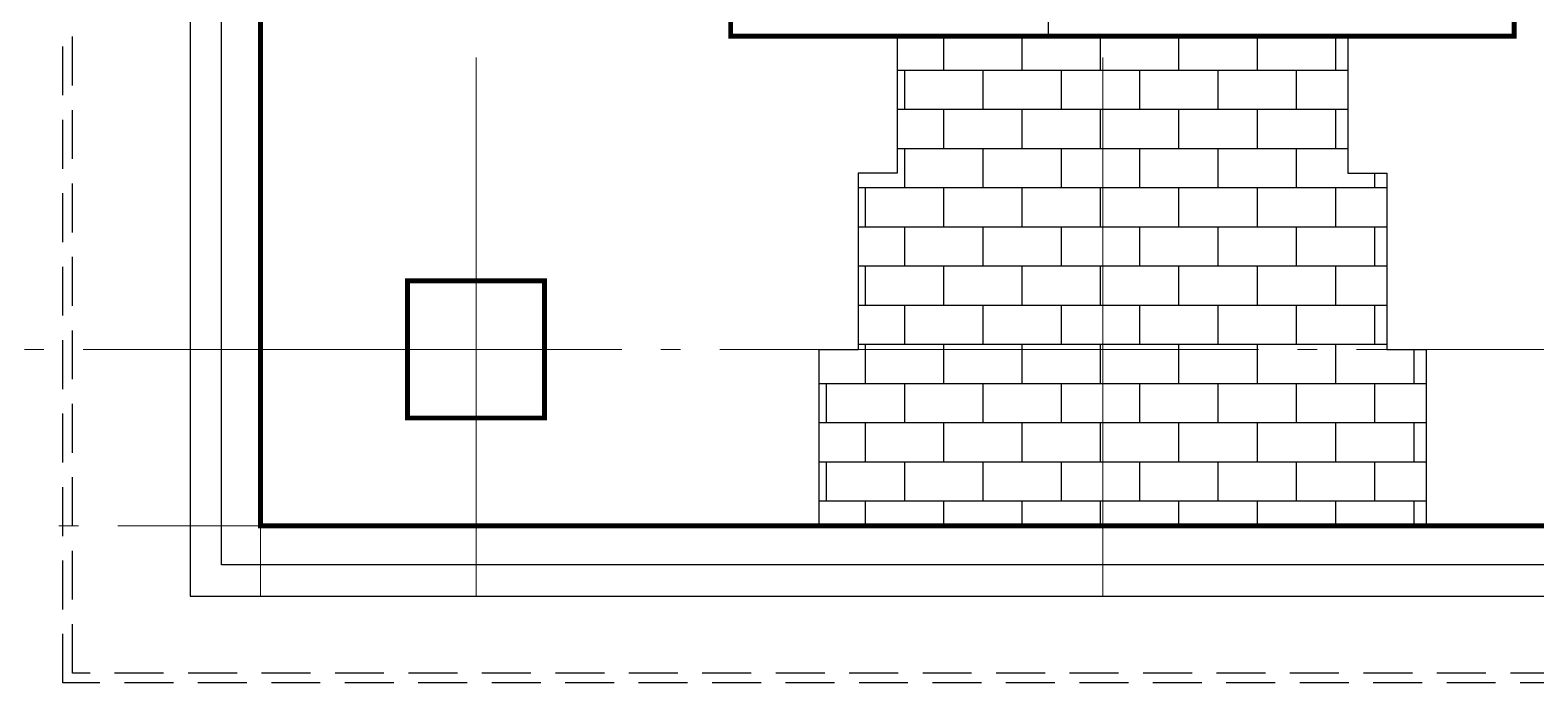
# Model space of a CAD drawing. Header units: metres. Extents: x -22.5 to 67.5, y 0 to 64.7.
# Drawn here: x -15.79 to -8.1, y 32.72 to 36.06 of the extents above; entities that cross this region are included whole.
import ezdxf

# ---------------------------------------------------------------- set-up
doc = ezdxf.new("R2010")
doc.units = ezdxf.units.M
doc.linetypes.add('EJES630', pattern=[6.300000000000001, 5.5, -0.4, 0, -0.4])
doc.linetypes.add('XREF PB NEURO-ONCOLOGIA$0$DASHED2', pattern=[0.375, 0.25, -0.125])
doc.layers.add('EJES', color=11, linetype='EJES630', lineweight=0)
for name, color, linetype in [('XREF PB NEURO-ONCOLOGIA$0$COLUMNAS', 6, 'Continuous'), ('XREF PB NEURO-ONCOLOGIA$0$CYCLOTRON', 6, 'Continuous'), ('XREF PB NEURO-ONCOLOGIA$0$LAMINA MULTIPERFORADA', 9, 'Continuous'), ('XREF PB NEURO-ONCOLOGIA$0$NOVIDESA', 11, 'Continuous'), ('XREF PB NEURO-ONCOLOGIA$0$ZANJA', 34, 'Continuous')]:
    doc.layers.add(name, color=color, linetype=linetype)

# ---------------------------------------------------------------- blocks, each defined once
blk = doc.blocks.new('XREF PB NEURO-ONCOLOGIA')
at = {"layer": 'XREF PB NEURO-ONCOLOGIA$0$CYCLOTRON', "true_color": 0x636466}
h = blk.add_hatch(dxfattribs=at)
h.set_pattern_fill('AR-B816', color=251, scale=0.02499999999965935, angle=90, style=0)
h.set_pattern_definition([(90, (0.05167285659430476, 53.92616689667468), (-0.1999999999972748, 1.224646799130666e-17), []), (180, (0.05167285659430476, 53.92616689667468), (-0.1999999999972748, -0.1999999999972748), [0.1999999999972748, -0.1999999999972748])])
h.paths.add_polyline_path([(0.05167285659431586, 53.92616689667468), (0.9516728565708625, 53.92616689667468), (0.9516728565708625, 54.12616689667195), (1.851672856558597, 54.1261668966719), (1.851672856558597, 54.32616689666917), (2.551672856554487, 54.32616689666917), (2.551672856546822, 56.62616689663783), (1.851672856558597, 56.62616689663783), (1.851672856558597, 56.82616689663511), (0.9516728565709762, 56.82616689663516), (0.9516728565709762, 57.02616689663244), (0.05167285659442855, 57.02616689663244)])
at = {"layer": 'XREF PB NEURO-ONCOLOGIA$0$COLUMNAS', "const_width": 0.025, "elevation": -3.095922134052766e-07}
blk.add_lwpolyline([(0.6016728565935092, 59.12632003593941), (0.6016728565935092, 58.42632003593941), (1.301672856593509, 58.42632003593941), (1.301672856593509, 59.12632003593941)], close=True, dxfattribs=at)
at = {"layer": 'XREF PB NEURO-ONCOLOGIA$0$CYCLOTRON'}
for p, q in [((0.9516728565709762, 57.02616689663244, -6.543611824071341e-09), (0.05167285658312792, 57.02616689663244, -6.543611824071341e-09)), ((0.9516728565709762, 57.02616689663244, -6.543611824071341e-09), (0.9516728565709762, 56.82616689663516, -6.543611824071341e-09)), ((1.851672856558597, 56.82616689663511, -6.543611824071341e-09), (0.9516728565709762, 56.82616689663516, -6.543611824071341e-09)), ((1.851672856558597, 56.62616689663783, -6.543611824071341e-09), (1.851672856558597, 56.82616689663511, -6.543611824071341e-09)), ((2.551672856550654, 56.62616689663783, -6.543611824071341e-09), (1.851672856558597, 56.62616689663783, -6.543611824071341e-09)), ((2.551672856550654, 54.32616689666917, -6.543611824071341e-09), (1.851672856558597, 54.32616689666917, -6.543611824071341e-09)), ((1.851672856558597, 54.32616689666917, -6.543611824071341e-09), (1.851672856558597, 54.1261668966719, -6.543611824071341e-09)), ((1.851672856558597, 54.1261668966719, -6.543611824071341e-09), (0.9516728565708625, 54.12616689667195, -6.543611824071341e-09)), ((0.9516728565708625, 54.12616689667195, -6.543611824071341e-09), (0.9516728565708625, 53.92616689667468, -6.543611824071341e-09)), ((0.9516728565708625, 53.92616689667468, -6.543611824071341e-09), (0.05167285658312792, 53.92616689667468, -6.543611824071341e-09))]:
    blk.add_line(p, q, dxfattribs=at)
at = {"layer": 'XREF PB NEURO-ONCOLOGIA$0$CYCLOTRON', "color": 1, "const_width": 0.025, "elevation": -6.543611824071341e-09}
for points in [[(7.481084621147106, 54.57616689672954), (6.551672856496184, 54.57616689672962), (6.551672856496355, 57.47616689659805), (2.551672856543989, 57.47616689659808), (2.551672856550455, 53.47616689670262), (8.301075225665963, 53.47616689670256)], [(13.78607522562138, 51.27616689670282), (0.0516728565942195, 51.27616689670218), (0.05167285659453213, 59.87616689656535), (13.78607522562329, 59.87616689656599)]]:
    blk.add_lwpolyline(points, dxfattribs=at)
at = {"layer": 'XREF PB NEURO-ONCOLOGIA$0$LAMINA MULTIPERFORADA', "linetype": 'XREF PB NEURO-ONCOLOGIA$0$DASHED2', "elevation": -3.788107519756481e-07}
for points in [[(-0.7508242374840473, 60.88608470939827), (17.01418018468141, 60.88608470896921), (17.01417997481855, 26.9263646272361), (22.31169424106977, 26.92616439084459), (22.3116988989912, -3.053832481780307), (-0.7508242374840471, -3.053832481815493)], [(-0.7008242374841211, 60.83608470939708), (16.9641801846814, 60.83608470897041), (16.96417997481854, 26.87636766333067), (22.26169424106986, 26.87616742693916), (22.26169889899112, -3.003832481780415), (-0.70082423748405, -3.003832481815416)]]:
    blk.add_lwpolyline(points, close=True, dxfattribs=at)
at = {"layer": 'XREF PB NEURO-ONCOLOGIA$0$NOVIDESA'}
for points, elevation in [([(16.36158167120561, 26.22627733507247), (16.36157053442027, 60.23608217011759), (-0.3082159513753737, 60.2360847089704), (-0.3082203588421492, 32.37616689710002)], -1.515239290790451e-07), ([(-0.1483050609343906, 32.37616689710002), (-0.148300653467615, 60.07616938670713), (16.20165523651251, 60.07616689656536), (16.2016578787443, 26.06617845948854)], -3.678821225123885e-07)]:
    blk.add_lwpolyline(points, dxfattribs=dict(at, elevation=elevation))
at = {"layer": 'XREF PB NEURO-ONCOLOGIA$0$ZANJA'}
blk.add_line((3.58080484503679, 55.85616689668095, -6.543611824071341e-09), (2.551672856550512, 55.85616689668095, -6.543611824071341e-09), dxfattribs=at)

msp = doc.modelspace()

# ---------------------------------------------------------------- block references
at = {"rotation": 90}
msp.add_blockref('XREF PB NEURO-ONCOLOGIA', (45.26344102828477, 33.47338033105496), dxfattribs=at)

# ---------------------------------------------------------------- next in the draw order: linework, layer by layer
at = {"layer": 'EJES', "ltscale": 0.5}
for p, q in [((-13.5128830235697, 33.165164148744, -1.515239290738384e-07), (-13.51287900765472, 58.55005450466745)), ((-10.31227046618063, 33.1651636424039, -1.515239290738384e-07), (-10.31226645026558, 58.55005450566703, -1.598387947345378e-07)), ((-14.61272556565116, 33.16516432274019, -1.515239290738376e-07), (-14.6127258682813, 58.20242258840971, 0.001420550201253521)), ((-6.26866539057869, 34.42505307744322, 0.02052596380085745), (-16.57405951257481, 34.42505318764847, 0.02052596380085745)), ((-6.092015706472466, 33.52505308490332, 0.001420247153023648), (-18.42629622298143, 33.52505319388504, 0.001420247153023644))]:
    msp.add_line(p, q, dxfattribs=at)

doc.saveas('drawing.dxf')
